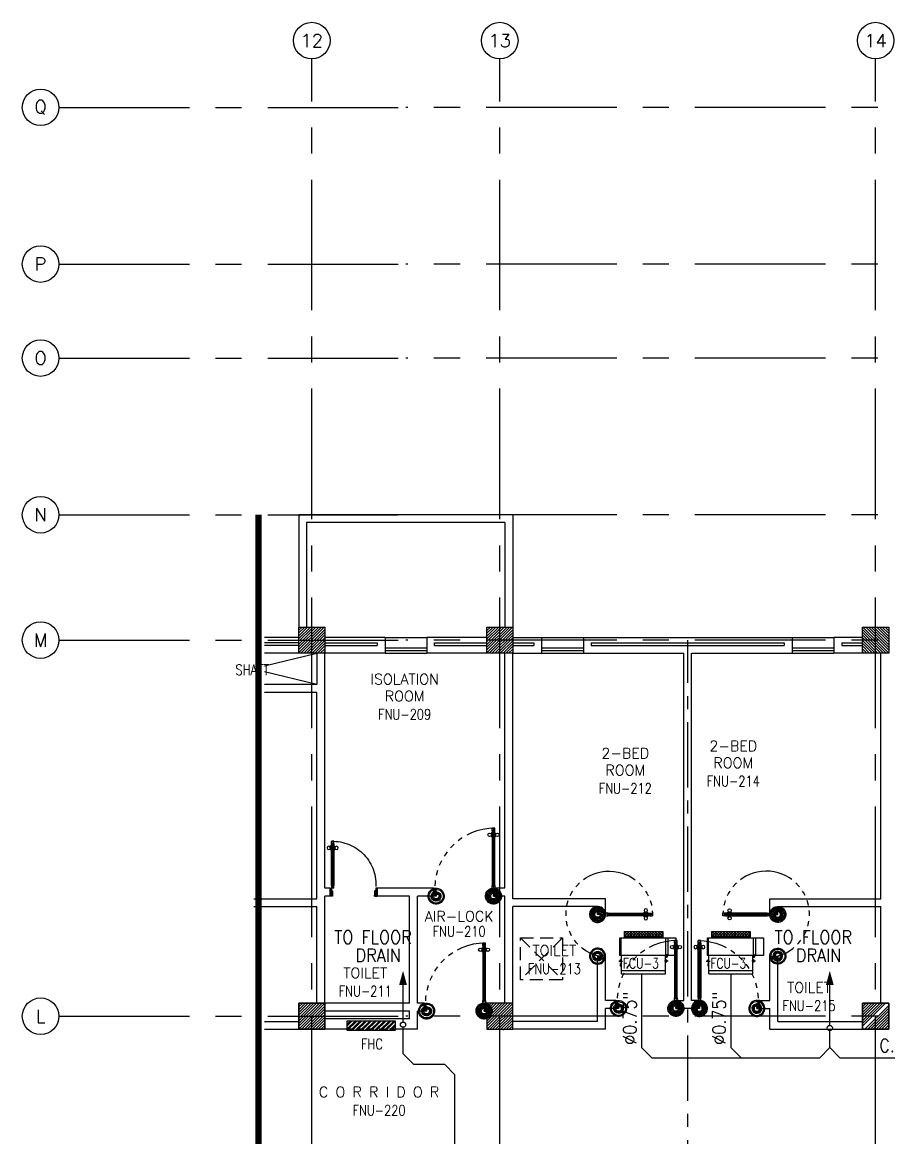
# Model space of a CAD drawing. Extents: x 417866242 to 417866469, y 43498047 to 43498124.
# Drawn here: x 417866392.78 to 417866409.37, y 43498102.88 to 43498124.24 of the extents above; entities that cross this region are included whole.
import ezdxf
from ezdxf.enums import TextEntityAlignment as Align

# ---------------------------------------------------------------- set-up
doc = ezdxf.new("R2010")
doc.units = 0
doc.header["$MEASUREMENT"] = 0
for name, pattern in [('CENTER', [2, 1.25, -0.25, 0.25, -0.25]), ('CENTER2', [1.125, 0.75, -0.125, 0.125, -0.125]), ('CENTERX2', [4, 2.5, -0.5, 0.5, -0.5]), ('HIDDEN', [0.375, 0.25, -0.125])]:
    doc.linetypes.add(name, pattern=pattern)
doc.layers.get('0').update_dxf_attribs({"linetype": 'CONTINUOUS'})
for name, color, linetype in [('AC-CD', 6, 'CONTINUOUS'), ('AC-TEXT', 2, 'CONTINUOUS'), ('AX', 11, 'CONTINUOUS'), ('AX-CR', 7, 'CONTINUOUS'), ('AX-TXT', 2, 'CONTINUOUS'), ('AXES', 11, 'CENTERX2'), ('AXES1', 11, 'CENTER'), ('COL', 11, 'CONTINUOUS'), ('DOOR', 11, 'CONTINUOUS'), ('ELEV', 2, 'CONTINUOUS'), ('FCU', 6, 'CONTINUOUS'), ('FHC', 11, 'CONTINUOUS'), ('HAT', 11, 'CONTINUOUS'), ('INSUL', 11, 'CONTINUOUS'), ('M-TEXT', 2, 'CONTINUOUS'), ('P-SOLIDWASTE', 6, 'CONTINUOUS'), ('PROJ-L', 11, 'CONTINUOUS'), ('RM-NAME', 11, 'CONTINUOUS'), ('RM-NO', 11, 'CONTINUOUS'), ('SHAFT', 11, 'CONTINUOUS'), ('WALL', 11, 'CONTINUOUS'), ('WIN', 11, 'CONTINUOUS')]:
    doc.layers.add(name, color=color, linetype=linetype)
doc.styles.add('ROMANS', font='ROMANS.shx', dxfattribs={"width": 0.6})

# ---------------------------------------------------------------- blocks, each defined once
blk = doc.blocks.new('AXU')
at = {"layer": 'AX-CR'}
blk.add_circle((0, 350), 350, dxfattribs=at)
at = {"layer": 'AX-TXT', "style": 'ROMANS'}
blk.add_attdef('AX', text='', height=250, dxfattribs=at).set_placement((0, 350), align=Align.MIDDLE)
blk = doc.blocks.new('DOOR90')
at = {"layer": 'DOOR', "color": 7, "linetype": 'ByBlock'}
for p, q in [((-150, 0), (0, 0)), ((-150, 0), (-150, -25)), ((0, -50), (-114, 0)), ((0, -50), (-40, 0)), ((0, -50), (0, 0)), ((-1000, -25), (-1050, -25)), ((-1050, -75), (-1050, -25)), ((-1050, -25), (-1050, -75)), ((-1000, -75), (-1050, -75)), ((-1000, -42), (-1020, -42)), ((-1020, -42), (-1020, -58)), ((-1000, -58), (-1020, -58)), ((-1000, -25), (-1000, -42)), ((-1000, -58), (-1000, -75)), ((-878, -18), (-968, -18)), ((-968, -25), (-968, -18)), ((-968, -75), (-968, -82)), ((-878, -82), (-968, -82)), ((-955, -9), (-890, -9)), ((-955, -18), (-955, -9)), ((-955, -18), (-890, -18)), ((-955, -82), (-890, -82)), ((-955, -82), (-955, -91)), ((-955, -91), (-890, -91)), ((-890, -18), (-890, -9)), ((-890, -82), (-890, -91)), ((-878, -25), (-878, -18)), ((-878, -75), (-878, -82)), ((-200, -25), (-150, -25)), ((-200, -42), (-200, -25)), ((-180, -42), (-200, -42)), ((-200, -58), (-180, -58)), ((-200, -75), (-200, -58)), ((-150, -75), (-200, -75)), ((-180, -58), (-180, -42)), ((-150, -25), (-100, -25)), ((-150, -75), (-150, -25)), ((-100, -25), (-100, -50)), ((0, -50), (-100, -37)), ((-100, -50), (0, -50)), ((0, -850), (-114, -900)), ((-100, -875), (-100, -850)), ((0, -850), (-100, -863)), ((-100, -850), (0, -850)), ((0, -850), (-40, -900)), ((0, -850), (0, -900)), ((-150, -875), (-100, -875)), ((-150, -900), (-150, -875)), ((-150, -900), (0, -900)), ((0, -900), (-150, -900))]:
    blk.add_line(p, q, dxfattribs=at)
at = {"layer": 'DOOR', "linetype": 'ByBlock'}
for p, q in [((-200, -25), (-1000, -25)), ((-200, -42), (-1000, -42)), ((-200, -58), (-1000, -58)), ((-1000, -75), (-200, -75))]:
    blk.add_line(p, q, dxfattribs=at)
at = {"layer": 'DOOR', "color": 7, "linetype": 'ByBlock'}
for centre in [(-923, 24), (-923, -124)]:
    blk.add_circle(centre, 32.4, dxfattribs=at)
for centre, radius, start, end in [((0, -50), 154, 161.1053, 166.2858), ((0, -50), 94.4, 148.0182, 180), ((0, -50), 134, 158.1598, 169.28), ((0, -50), 114, 154.0838, 167.3774), ((0, -50), 74.4, 137.7764, 180), ((0, -50), 54.4, 113.2074, 180), ((0, -50), 34.4, 90, 180), ((0, -50), 14.4, 90, 180), ((0, -850), 94.4, 180, 211.9818), ((0, -850), 74.4, 180, 222.2236), ((0, -850), 54.4, 180, 246.7926), ((0, -850), 34.4, 180, 270), ((0, -850), 14.4, 180, 270), ((0, -850), 154, 193.7142, 198.8947), ((0, -850), 134, 190.72, 201.8402)]:
    blk.add_arc(centre, radius, start, end, dxfattribs=at)
at = {"layer": 'DOOR', "linetype": 'HIDDEN', "ltscale": 0.5}
blk.add_arc((-222, -50), 828, 178.2701, 275.003, dxfattribs=at)
blk = doc.blocks.new('*X47')
at = {"color": 0}
for p, q in [((203889, 118293), (204345, 118750)), ((203889, 118346), (204292, 118750)), ((203889, 118399), (204239, 118750)), ((203889, 118452), (204186, 118750)), ((203889, 118505), (204133, 118750)), ((203889, 118558), (204080, 118750)), ((203889, 118611), (204027, 118750)), ((203889, 118665), (203974, 118750)), ((203889, 118718), (203921, 118750)), ((203898, 118250), (204389, 118740)), ((203951, 118250), (204389, 118687)), ((204004, 118250), (204389, 118634)), ((204057, 118250), (204389, 118581)), ((204110, 118250), (204389, 118528)), ((204163, 118250), (204389, 118475)), ((204216, 118250), (204389, 118422)), ((204269, 118250), (204389, 118369)), ((204322, 118250), (204389, 118316)), ((204375, 118250), (204389, 118263))]:
    blk.add_line(p, q, dxfattribs=at)
blk = doc.blocks.new('COL50')
at = {"layer": 'COL'}
blk.add_lwpolyline([(-250, 250), (-250, -250), (250, -250), (250, 250)], close=True, dxfattribs=at)
blk = doc.blocks.new('DOOR100')
at = {"layer": 'DOOR', "color": 7, "linetype": 'ByBlock'}
for p, q in [((-75, 1250), (-75, 1300)), ((-75, 1300), (-25, 1300)), ((-25, 1300), (-75, 1300)), ((-25, 1250), (-25, 1300)), ((-91, 1205), (-91, 1140)), ((-82, 1205), (-91, 1205)), ((-82, 1140), (-91, 1140)), ((-82, 1128), (-82, 1218)), ((-75, 1218), (-82, 1218)), ((-82, 1205), (-82, 1140)), ((-75, 1128), (-82, 1128)), ((-58, 1250), (-75, 1250)), ((-58, 1250), (-58, 1270)), ((-42, 1270), (-58, 1270)), ((-42, 1250), (-42, 1270)), ((-25, 1250), (-42, 1250)), ((-25, 1218), (-18, 1218)), ((-25, 1128), (-18, 1128)), ((-18, 1128), (-18, 1218)), ((-18, 1205), (-18, 1140)), ((-18, 1205), (-9, 1205)), ((-18, 1140), (-9, 1140)), ((-9, 1205), (-9, 1140)), ((-1200, 0), (-1200, 150)), ((-1200, 150), (-1175, 150)), ((-1200, 150), (-1200, 0)), ((-1150, 0), (-1200, 114)), ((-1150, 0), (-1200, 40)), ((-1150, 0), (-1200, 0)), ((-1175, 150), (-1175, 100)), ((-1175, 100), (-1150, 100)), ((-1150, 0), (-1163, 100)), ((-1150, 100), (-1150, 0)), ((-75, 200), (-58, 200)), ((-75, 150), (-75, 200)), ((-75, 150), (-25, 150)), ((-58, 200), (-58, 180)), ((-58, 180), (-42, 180)), ((-50, 0), (0, 114)), ((-50, 100), (-50, 0)), ((-50, 0), (-37, 100)), ((-25, 100), (-50, 100)), ((-50, 0), (0, 40)), ((-50, 0), (0, 0)), ((-42, 200), (-25, 200)), ((-42, 180), (-42, 200)), ((-25, 200), (-25, 150)), ((0, 150), (-25, 150)), ((-25, 150), (-25, 100)), ((0, 0), (0, 150)), ((0, 150), (0, 0))]:
    blk.add_line(p, q, dxfattribs=at)
at = {"layer": 'DOOR', "linetype": 'ByBlock'}
for p, q in [((-75, 1250), (-75, 200)), ((-58, 200), (-58, 1250)), ((-42, 200), (-42, 1250)), ((-25, 200), (-25, 1250))]:
    blk.add_line(p, q, dxfattribs=at)
at = {"layer": 'DOOR', "color": 7, "linetype": 'ByBlock'}
for centre in [(-124, 1173), (24, 1173)]:
    blk.add_circle(centre, 32.4, dxfattribs=at)
at = {"layer": 'DOOR', "linetype": 'HIDDEN', "ltscale": 0.5}
blk.add_arc((-25, 150), 1150, 90, 180, dxfattribs=at)
at = {"layer": 'DOOR', "color": 7, "linetype": 'ByBlock'}
for centre, radius, start, end in [((-1150, 0), 154, 103.7142, 108.8947), ((-1150, 0), 134, 100.72, 111.8402), ((-1150, 0), 94.4, 90, 121.9818), ((-1150, 0), 74.4, 90, 132.2236), ((-1150, 0), 54.4, 90, 156.7926), ((-1150, 0), 34.4, 90, 180), ((-1150, 0), 14.4, 90, 180), ((-50, 0), 94.4, 58.0182, 90), ((-50, 0), 74.4, 47.7764, 90), ((-50, 0), 54.4, 23.2074, 90), ((-50, 0), 34.4, 0, 90), ((-50, 0), 14.4, 0, 90), ((-50, 0), 134, 68.1598, 79.28), ((-50, 0), 114, 64.0838, 77.3774), ((-50, 0), 154, 71.1053, 76.2858)]:
    blk.add_arc(centre, radius, start, end, dxfattribs=at)
blk = doc.blocks.new('*X37')
at = {"color": 0}
for p, q in [((203889, 169947), (204331, 170390)), ((203889, 170000), (204278, 170390)), ((203889, 170053), (204225, 170390)), ((203889, 170107), (204172, 170390)), ((203889, 170160), (204119, 170390)), ((203889, 170213), (204066, 170390)), ((203889, 170266), (204013, 170390)), ((203889, 170319), (203960, 170390)), ((203889, 170372), (203907, 170390)), ((203937, 169890), (204389, 170341)), ((203990, 169890), (204389, 170288)), ((204043, 169890), (204389, 170235)), ((204096, 169890), (204389, 170182)), ((204149, 169890), (204389, 170129)), ((204202, 169890), (204389, 170076)), ((204255, 169890), (204389, 170023)), ((204308, 169890), (204389, 169970)), ((204361, 169890), (204389, 169917))]:
    blk.add_line(p, q, dxfattribs=at)
blk = doc.blocks.new('*X26')
at = {"color": 0}
for p, q in [((80579, 169940), (81029, 170390)), ((80579, 169993), (80976, 170390)), ((80579, 170046), (80923, 170390)), ((80579, 170099), (80870, 170390)), ((80579, 170152), (80817, 170390)), ((80579, 170205), (80764, 170390)), ((80579, 170258), (80711, 170390)), ((80579, 170311), (80658, 170390)), ((80579, 170364), (80605, 170390)), ((80582, 169890), (81079, 170387)), ((80635, 169890), (81079, 170334)), ((80688, 169890), (81079, 170281)), ((80741, 169890), (81079, 170228)), ((80794, 169890), (81079, 170175)), ((80847, 169890), (81079, 170122)), ((80900, 169890), (81079, 170069)), ((80953, 169890), (81079, 170016)), ((81006, 169890), (81079, 169963)), ((81059, 169890), (81079, 169910))]:
    blk.add_line(p, q, dxfattribs=at)
blk = doc.blocks.new('*X25')
at = {"color": 0}
for p, q in [((80579, 177099), (81070, 177590)), ((80579, 177152), (81017, 177590)), ((80579, 177205), (80964, 177590)), ((80579, 177258), (80911, 177590)), ((80579, 177311), (80858, 177590)), ((80579, 177364), (80804, 177590)), ((80579, 177417), (80751, 177590)), ((80579, 177471), (80698, 177590)), ((80579, 177524), (80645, 177590)), ((80579, 177577), (80592, 177590)), ((80623, 177090), (81079, 177546)), ((80676, 177090), (81079, 177493)), ((80729, 177090), (81079, 177440)), ((80782, 177090), (81079, 177387)), ((80835, 177090), (81079, 177334)), ((80888, 177090), (81079, 177281)), ((80941, 177090), (81079, 177228)), ((80994, 177090), (81079, 177175)), ((81047, 177090), (81079, 177122))]:
    blk.add_line(p, q, dxfattribs=at)
blk = doc.blocks.new('*X27')
at = {"color": 0}
for p, q in [((84179, 169934), (84635, 170390)), ((84179, 169987), (84582, 170390)), ((84179, 170040), (84529, 170390)), ((84179, 170093), (84476, 170390)), ((84179, 170146), (84423, 170390)), ((84179, 170199), (84370, 170390)), ((84179, 170252), (84317, 170390)), ((84179, 170305), (84264, 170390)), ((84179, 170358), (84211, 170390)), ((84188, 169890), (84679, 170381)), ((84241, 169890), (84679, 170328)), ((84294, 169890), (84679, 170274)), ((84347, 169890), (84679, 170221)), ((84401, 169890), (84679, 170168)), ((84454, 169890), (84679, 170115)), ((84507, 169890), (84679, 170062)), ((84560, 169890), (84679, 170009)), ((84613, 169890), (84679, 169956)), ((84666, 169890), (84679, 169903))]:
    blk.add_line(p, q, dxfattribs=at)
blk = doc.blocks.new('*X24')
at = {"color": 0}
for p, q in [((84179, 177093), (84676, 177590)), ((84179, 177146), (84623, 177590)), ((84179, 177199), (84570, 177590)), ((84179, 177252), (84517, 177590)), ((84179, 177305), (84464, 177590)), ((84179, 177358), (84411, 177590)), ((84179, 177411), (84358, 177590)), ((84179, 177464), (84305, 177590)), ((84179, 177517), (84252, 177590)), ((84179, 177570), (84199, 177590)), ((84229, 177090), (84679, 177540)), ((84282, 177090), (84679, 177487)), ((84335, 177090), (84679, 177434)), ((84388, 177090), (84679, 177381)), ((84441, 177090), (84679, 177328)), ((84494, 177090), (84679, 177275)), ((84547, 177090), (84679, 177222)), ((84600, 177090), (84679, 177169)), ((84653, 177090), (84679, 177116))]:
    blk.add_line(p, q, dxfattribs=at)
blk = doc.blocks.new('AXL')
at = {"layer": 'AX-CR'}
blk.add_circle((-350, 0), 350, dxfattribs=at)
at = {"layer": 'AX-TXT', "style": 'ROMANS'}
blk.add_attdef('AX', text='', height=250, dxfattribs=at).set_placement((-350, 0), align=Align.MIDDLE)
blk = doc.blocks.new('*X99')
at = {"color": 0}
for p, q in [((16890, -2467), (16943, -2414)), ((16890, -2520), (16990, -2420)), ((16990, -2565), (16890, -2465)), ((16890, -2573), (16990, -2473)), ((16990, -2619), (16890, -2519)), ((16890, -2626), (16990, -2526)), ((16990, -2512), (16892, -2414)), ((16990, -2459), (16945, -2414)), ((16990, -2672), (16890, -2572)), ((16890, -2679), (16990, -2579)), ((16990, -2725), (16890, -2625)), ((16890, -2732), (16990, -2632)), ((16990, -2778), (16890, -2678)), ((16890, -2785), (16990, -2685)), ((16990, -2831), (16890, -2731)), ((16890, -2838), (16990, -2738)), ((16990, -2884), (16890, -2784)), ((16890, -2891), (16990, -2791)), ((16990, -2937), (16890, -2837)), ((16890, -2944), (16990, -2844)), ((16990, -2990), (16890, -2890)), ((16890, -2997), (16990, -2897)), ((16990, -3043), (16890, -2943)), ((16890, -3050), (16990, -2950)), ((16990, -3096), (16890, -2996)), ((16890, -3103), (16990, -3003)), ((16990, -3149), (16890, -3049)), ((16944, -3155), (16890, -3102)), ((16892, -3155), (16990, -3056)), ((16945, -3155), (16990, -3109))]:
    blk.add_line(p, q, dxfattribs=at)
blk = doc.blocks.new('RM1')
at = {"layer": 'RM-NAME', "style": 'ROMANS'}
for tag, p in [('ROOMNAME1', (0, 324)), ('ROOMNAME2', (0, 0))]:
    blk.add_attdef(tag, text='', height=200, dxfattribs=at).set_placement(p, align=Align.MIDDLE)

msp = doc.modelspace()

# ---------------------------------------------------------------- hatches: boundary and pattern name
at = {"layer": 'FHC', "linetype": 'ByBlock', "ltscale": 0.3}
h = msp.add_hatch(dxfattribs=at)
h.set_pattern_fill('ANSI32', color=11, scale=0.175, style=0)
h.set_pattern_definition([(45, (417866166.802334, 43498073.88278), (-0.046403883, 0.046403883), []), (45, (417866166.83327, 43498073.88278), (-0.046403883, 0.046403883), [])])
h.paths.add_polyline_path([(417866399.919, 43498104.934), (417866399.919, 43498105.124), (417866398.999, 43498105.124), (417866398.999, 43498104.934)])
h.paths.add_polyline_path([(417866398.786, 43498104.513), (417866398.786, 43498104.933), (417866399.048, 43498104.933), (417866399.048, 43498104.513)], flags=9)

# ---------------------------------------------------------------- linework, layer by layer
at = {"layer": 'AC-CD'}
for p, q in [((417866404.638, 43498106.023), (417866404.638, 43498104.608)), ((417866406.349, 43498106.023), (417866406.349, 43498104.608)), ((417866400.069, 43498105.097), (417866400.069, 43498105.853)), ((417866408.243, 43498105.034), (417866408.243, 43498105.853)), ((417866400.069, 43498104.49), (417866400.069, 43498104.997)), ((417866408.243, 43498104.608), (417866408.243, 43498104.934)), ((417866404.838, 43498104.408), (417866404.638, 43498104.608)), ((417866406.549, 43498104.408), (417866406.349, 43498104.608)), ((417866408.243, 43498104.608), (417866408.043, 43498104.408)), ((417866408.243, 43498104.608), (417866408.443, 43498104.408)), ((417866400.269, 43498104.29), (417866400.069, 43498104.49)), ((417866408.043, 43498104.408), (417866404.838, 43498104.408)), ((417866413.174, 43498104.408), (417866408.443, 43498104.408)), ((417866400.269, 43498104.29), (417866400.864, 43498104.29)), ((417866401.064, 43498104.09), (417866400.864, 43498104.29)), ((417866401.064, 43498097.514), (417866401.064, 43498104.09))]:
    msp.add_line(p, q, dxfattribs=at)
for centre in [(417866400.069, 43498105.047), (417866408.243, 43498104.984)]:
    msp.add_circle(centre, 0.05, dxfattribs=at)
at = {"layer": 'AXES'}
for p, q in [((417866398.321, 43498046.724), (417866398.321, 43498123.537)), ((417866401.921, 43498046.724), (417866401.921, 43498123.537)), ((417866409.121, 43498046.724), (417866409.121, 43498123.537)), ((417866393.477, 43498122.609), (417866400.121, 43498122.609)), ((417866468.161, 43498122.609), (417866400.121, 43498122.609)), ((417866393.477, 43498119.609), (417866400.121, 43498119.609)), ((417866468.161, 43498119.609), (417866400.121, 43498119.609)), ((417866393.477, 43498117.809), (417866400.121, 43498117.809)), ((417866468.161, 43498117.809), (417866400.121, 43498117.809)), ((417866393.477, 43498114.809), (417866400.121, 43498114.809)), ((417866468.161, 43498114.809), (417866400.121, 43498114.809)), ((417866393.477, 43498112.409), (417866400.121, 43498112.409)), ((417866468.161, 43498112.409), (417866400.121, 43498112.409)), ((417866393.477, 43498105.209), (417866400.121, 43498105.209)), ((417866468.161, 43498105.209), (417866400.121, 43498105.209))]:
    msp.add_line(p, q, dxfattribs=at)
at = {"layer": 'AXES1'}
msp.add_line((417866405.521, 43498053.589), (417866405.521, 43498112.409), dxfattribs=at)
at = {"layer": 'COL'}
for points in [[(417866398.071, 43498112.159), (417866398.071, 43498112.659), (417866398.571, 43498112.659), (417866398.571, 43498112.159)], [(417866401.671, 43498112.159), (417866401.671, 43498112.659), (417866402.171, 43498112.659), (417866402.171, 43498112.159)], [(417866408.871, 43498112.159), (417866408.871, 43498112.659), (417866409.371, 43498112.659), (417866409.371, 43498112.159)]]:
    msp.add_lwpolyline(points, close=True, dxfattribs=at)
at = {"layer": 'ELEV', "linetype": 'CENTER2', "const_width": 0.12}
msp.add_lwpolyline([(417866397.302, 43498051.27), (417866397.302, 43498114.809)], dxfattribs=at)
at = {"layer": 'FCU', "color": 6}
for p, q in [((417866404.224, 43498106.369), (417866404.224, 43498106.712)), ((417866404.224, 43498106.712), (417866405.143, 43498106.712)), ((417866405.143, 43498106.712), (417866405.143, 43498106.369)), ((417866405.898, 43498106.369), (417866405.898, 43498106.712)), ((417866405.898, 43498106.712), (417866406.818, 43498106.712)), ((417866406.818, 43498106.712), (417866406.818, 43498106.369)), ((417866405.143, 43498106.369), (417866404.224, 43498106.369)), ((417866404.252, 43498106.023), (417866404.252, 43498106.369)), ((417866405.097, 43498106.023), (417866405.097, 43498106.369)), ((417866406.818, 43498106.369), (417866405.898, 43498106.369)), ((417866405.926, 43498106.023), (417866405.926, 43498106.369)), ((417866406.771, 43498106.023), (417866406.771, 43498106.369)), ((417866404.252, 43498106.023), (417866405.097, 43498106.023)), ((417866405.926, 43498106.023), (417866406.771, 43498106.023))]:
    msp.add_line(p, q, dxfattribs=at)
at = {"layer": 'FCU', "color": 3}
for p, q in [((417866404.244, 43498106.369), (417866404.244, 43498106.712)), ((417866404.304, 43498106.834), (417866405.045, 43498106.834)), ((417866404.304, 43498106.834), (417866404.304, 43498106.712)), ((417866404.304, 43498106.734), (417866405.045, 43498106.734)), ((417866405.045, 43498106.834), (417866405.045, 43498106.712)), ((417866405.105, 43498106.369), (417866405.105, 43498106.712)), ((417866405.143, 43498106.712), (417866405.296, 43498106.712)), ((417866405.296, 43498106.712), (417866405.296, 43498106.369)), ((417866405.918, 43498106.369), (417866405.918, 43498106.712)), ((417866405.978, 43498106.834), (417866406.719, 43498106.834)), ((417866405.978, 43498106.834), (417866405.978, 43498106.712)), ((417866405.978, 43498106.734), (417866406.719, 43498106.734)), ((417866406.719, 43498106.834), (417866406.719, 43498106.712)), ((417866406.779, 43498106.369), (417866406.779, 43498106.712)), ((417866406.818, 43498106.712), (417866406.97, 43498106.712)), ((417866406.97, 43498106.712), (417866406.97, 43498106.369)), ((417866404.202, 43498106.265), (417866404.275, 43498106.265)), ((417866404.222, 43498106.255), (417866404.222, 43498106.275)), ((417866404.222, 43498106.275), (417866404.252, 43498106.275)), ((417866404.222, 43498106.255), (417866404.252, 43498106.255)), ((417866404.237, 43498106.245), (417866404.237, 43498106.292)), ((417866405.147, 43498106.265), (417866405.074, 43498106.265)), ((417866405.127, 43498106.275), (417866405.097, 43498106.275)), ((417866405.127, 43498106.255), (417866405.097, 43498106.255)), ((417866405.112, 43498106.344), (417866405.112, 43498106.369)), ((417866405.132, 43498106.344), (417866405.112, 43498106.344)), ((417866405.112, 43498106.235), (417866405.112, 43498106.292)), ((417866405.122, 43498106.328), (417866405.122, 43498106.396)), ((417866405.127, 43498106.255), (417866405.127, 43498106.275)), ((417866405.132, 43498106.344), (417866405.132, 43498106.369)), ((417866405.296, 43498106.369), (417866405.143, 43498106.369)), ((417866405.877, 43498106.265), (417866405.949, 43498106.265)), ((417866405.896, 43498106.255), (417866405.896, 43498106.275)), ((417866405.896, 43498106.275), (417866405.926, 43498106.275)), ((417866405.896, 43498106.255), (417866405.926, 43498106.255)), ((417866405.911, 43498106.245), (417866405.911, 43498106.292)), ((417866406.821, 43498106.265), (417866406.748, 43498106.265)), ((417866406.801, 43498106.275), (417866406.771, 43498106.275)), ((417866406.801, 43498106.255), (417866406.771, 43498106.255)), ((417866406.786, 43498106.344), (417866406.786, 43498106.369)), ((417866406.806, 43498106.344), (417866406.786, 43498106.344)), ((417866406.786, 43498106.235), (417866406.786, 43498106.292)), ((417866406.796, 43498106.328), (417866406.796, 43498106.396)), ((417866406.801, 43498106.255), (417866406.801, 43498106.275)), ((417866406.806, 43498106.344), (417866406.806, 43498106.369)), ((417866406.97, 43498106.369), (417866406.818, 43498106.369)), ((417866404.237, 43498106.22), (417866404.252, 43498106.22)), ((417866404.237, 43498106.165), (417866404.237, 43498106.22)), ((417866404.237, 43498106.165), (417866404.252, 43498106.165)), ((417866404.252, 43498106.083), (417866405.097, 43498106.083)), ((417866405.911, 43498106.22), (417866405.926, 43498106.22)), ((417866405.911, 43498106.165), (417866405.911, 43498106.22)), ((417866405.911, 43498106.165), (417866405.926, 43498106.165)), ((417866405.926, 43498106.083), (417866406.771, 43498106.083))]:
    msp.add_line(p, q, dxfattribs=at)
at = {"layer": 'FHC', "color": 250, "linetype": 'HIDDEN', "ltscale": 0.25}
msp.add_line((417866399.911, 43498104.959), (417866399.005, 43498104.959), dxfattribs=at)
at = {"layer": 'FHC', "linetype": 'ByBlock', "ltscale": 0.3}
msp.add_lwpolyline([(417866398.999, 43498105.124), (417866399.919, 43498105.124), (417866399.919, 43498104.934), (417866398.999, 43498104.934)], close=True, dxfattribs=at)
at = {"layer": 'INSUL'}
for p, q in [((417866398.071, 43498112.359), (417866397.415, 43498112.359)), ((417866398.071, 43498112.309), (417866397.415, 43498112.309)), ((417866398.571, 43498112.359), (417866399.571, 43498112.359)), ((417866398.571, 43498112.309), (417866399.571, 43498112.309)), ((417866399.574, 43498112.359), (417866399.574, 43498112.309)), ((417866399.574, 43498112.359), (417866399.574, 43498112.309)), ((417866400.671, 43498112.359), (417866401.671, 43498112.359)), ((417866400.671, 43498112.309), (417866400.671, 43498112.359)), ((417866400.671, 43498112.309), (417866401.671, 43498112.309)), ((417866402.174, 43498112.359), (417866402.574, 43498112.359)), ((417866402.174, 43498112.309), (417866402.574, 43498112.309)), ((417866402.574, 43498112.359), (417866402.574, 43498112.309)), ((417866402.574, 43498112.359), (417866402.574, 43498112.309)), ((417866403.674, 43498112.359), (417866403.674, 43498112.309)), ((417866403.674, 43498112.359), (417866407.371, 43498112.359)), ((417866403.674, 43498112.309), (417866407.371, 43498112.309)), ((417866407.371, 43498112.359), (417866407.371, 43498112.309)), ((417866408.471, 43498112.359), (417866408.871, 43498112.359)), ((417866408.471, 43498112.359), (417866408.471, 43498112.309)), ((417866408.471, 43498112.309), (417866408.871, 43498112.309))]:
    msp.add_line(p, q, dxfattribs=at)
at = {"layer": 'P-SOLIDWASTE'}
for points in [[(417866400.069, 43498106.079, 0, 0.15, 0), (417866400.069, 43498105.806, 0.15, 0.15, 0)], [(417866408.243, 43498106.079, 0, 0.15, 0), (417866408.243, 43498105.806, 0.15, 0.15, 0)]]:
    msp.add_lwpolyline(points, format="xyseb", dxfattribs=at)
at = {"layer": 'PROJ-L', "linetype": 'Continuous'}
for p, q in [((417866398.071, 43498114.809), (417866398.071, 43498112.659)), ((417866402.171, 43498114.809), (417866398.071, 43498114.809)), ((417866402.171, 43498114.809), (417866398.071, 43498114.809)), ((417866398.071, 43498114.809), (417866398.071, 43498112.659)), ((417866402.171, 43498114.809), (417866402.171, 43498112.659)), ((417866402.171, 43498114.809), (417866402.171, 43498112.659)), ((417866398.221, 43498114.659), (417866398.221, 43498112.659)), ((417866402.021, 43498114.659), (417866398.221, 43498114.659)), ((417866402.021, 43498114.659), (417866398.221, 43498114.659)), ((417866398.221, 43498114.659), (417866398.221, 43498112.659)), ((417866402.021, 43498114.659), (417866402.021, 43498112.659)), ((417866402.021, 43498114.659), (417866402.021, 43498112.659))]:
    msp.add_line(p, q, dxfattribs=at)
at = {"layer": 'SHAFT', "linetype": 'ByBlock'}
for p, q in [((417866397.415, 43498111.915), (417866398.421, 43498112.159)), ((417866398.421, 43498111.559), (417866397.415, 43498111.803))]:
    msp.add_line(p, q, dxfattribs=at)
at = {"layer": 'SHAFT', "linetype": 'HIDDEN'}
for p, q in [((417866403.121, 43498106.709), (417866402.321, 43498105.909)), ((417866402.321, 43498106.709), (417866403.121, 43498105.909))]:
    msp.add_line(p, q, dxfattribs=at)
msp.add_lwpolyline([(417866402.321, 43498106.709), (417866403.121, 43498106.709), (417866403.121, 43498105.909), (417866402.321, 43498105.909)], close=True, dxfattribs=at)
at = {"layer": 'WALL'}
for p, q in [((417866398.071, 43498112.459), (417866397.415, 43498112.459)), ((417866399.724, 43498112.459), (417866398.574, 43498112.459)), ((417866399.724, 43498112.459), (417866399.724, 43498112.159)), ((417866400.524, 43498112.459), (417866400.524, 43498112.159)), ((417866401.674, 43498112.459), (417866400.524, 43498112.459)), ((417866402.174, 43498112.459), (417866402.724, 43498112.459)), ((417866402.724, 43498112.459), (417866402.724, 43498112.159)), ((417866402.724, 43498112.459), (417866402.724, 43498112.159)), ((417866403.524, 43498112.459), (417866403.524, 43498112.159)), ((417866403.524, 43498112.459), (417866407.521, 43498112.459)), ((417866407.521, 43498112.459), (417866407.521, 43498112.159)), ((417866408.871, 43498112.459), (417866408.321, 43498112.459)), ((417866408.321, 43498112.459), (417866408.321, 43498112.159)), ((417866398.071, 43498112.159), (417866397.415, 43498112.159)), ((417866398.571, 43498111.409), (417866398.571, 43498112.159)), ((417866399.724, 43498112.159), (417866398.574, 43498112.159)), ((417866401.674, 43498112.159), (417866400.524, 43498112.159)), ((417866402.021, 43498107.659), (417866402.021, 43498112.159)), ((417866402.171, 43498107.459), (417866402.171, 43498112.159)), ((417866402.174, 43498112.159), (417866402.724, 43498112.159)), ((417866403.524, 43498112.159), (417866405.446, 43498112.159)), ((417866405.446, 43498105.509), (417866405.446, 43498112.159)), ((417866405.596, 43498105.509), (417866405.596, 43498112.159)), ((417866405.599, 43498112.159), (417866407.521, 43498112.159)), ((417866408.871, 43498112.159), (417866408.321, 43498112.159)), ((417866409.221, 43498107.459), (417866409.221, 43498112.159)), ((417866398.421, 43498111.559), (417866397.415, 43498111.559)), ((417866398.421, 43498111.409), (417866397.415, 43498111.409)), ((417866398.421, 43498107.459), (417866398.421, 43498111.409)), ((417866398.571, 43498107.659), (417866398.571, 43498111.409)), ((417866398.571, 43498105.459), (417866398.571, 43498107.509)), ((417866398.671, 43498107.509), (417866398.671, 43498107.659)), ((417866398.671, 43498107.509), (417866398.671, 43498107.659)), ((417866399.571, 43498107.509), (417866399.571, 43498107.659)), ((417866399.571, 43498107.509), (417866399.571, 43498107.659)), ((417866400.196, 43498105.459), (417866400.196, 43498107.509)), ((417866400.346, 43498105.459), (417866400.346, 43498107.509)), ((417866402.021, 43498105.459), (417866402.021, 43498107.509)), ((417866398.421, 43498105.459), (417866398.421, 43498107.309)), ((417866402.171, 43498105.459), (417866402.171, 43498107.309)), ((417866403.796, 43498107.209), (417866403.796, 43498107.309)), ((417866403.946, 43498107.209), (417866403.946, 43498107.459)), ((417866407.096, 43498107.209), (417866407.096, 43498107.459)), ((417866407.246, 43498107.209), (417866407.246, 43498107.309)), ((417866409.221, 43498105.459), (417866409.221, 43498107.309)), ((417866403.796, 43498105.109), (417866403.796, 43498106.309)), ((417866403.946, 43498105.509), (417866403.946, 43498106.309)), ((417866407.096, 43498105.509), (417866407.096, 43498106.309)), ((417866407.246, 43498105.109), (417866407.246, 43498106.309)), ((417866400.471, 43498105.459), (417866400.346, 43498105.459)), ((417866400.471, 43498105.309), (417866400.471, 43498105.459)), ((417866400.471, 43498105.309), (417866400.471, 43498105.459)), ((417866404.146, 43498105.509), (417866403.946, 43498105.509)), ((417866404.146, 43498105.359), (417866404.146, 43498105.509)), ((417866405.346, 43498105.359), (417866405.346, 43498105.509)), ((417866405.696, 43498105.359), (417866405.696, 43498105.509)), ((417866406.896, 43498105.359), (417866406.896, 43498105.509)), ((417866406.896, 43498105.509), (417866407.096, 43498105.509)), ((417866400.196, 43498105.159), (417866398.571, 43498105.159)), ((417866400.196, 43498105.159), (417866400.196, 43498105.309)), ((417866400.471, 43498105.309), (417866400.346, 43498105.309)), ((417866400.346, 43498104.959), (417866400.346, 43498105.309)), ((417866404.146, 43498105.359), (417866403.946, 43498105.359)), ((417866403.946, 43498104.959), (417866403.946, 43498105.359)), ((417866406.896, 43498105.359), (417866407.096, 43498105.359)), ((417866407.096, 43498104.959), (417866407.096, 43498105.359)), ((417866397.415, 43498104.959), (417866398.071, 43498104.959)), ((417866398.999, 43498104.959), (417866398.571, 43498104.959)), ((417866400.346, 43498104.959), (417866399.919, 43498104.959)), ((417866401.996, 43498104.941), (417866401.996, 43498104.959)), ((417866401.996, 43498104.941), (417866401.996, 43498104.959)), ((417866403.946, 43498104.959), (417866402.171, 43498104.959)), ((417866407.096, 43498104.959), (417866408.871, 43498104.959))]:
    msp.add_line(p, q, dxfattribs=at)
at = {"layer": 'WALL', "linetype": 'ByBlock'}
for p, q in [((417866398.671, 43498107.659), (417866398.571, 43498107.659)), ((417866398.671, 43498107.659), (417866398.571, 43498107.659)), ((417866398.671, 43498107.509), (417866398.571, 43498107.509)), ((417866398.671, 43498107.509), (417866398.571, 43498107.509)), ((417866398.671, 43498107.509), (417866398.596, 43498107.509)), ((417866398.671, 43498107.509), (417866398.596, 43498107.509)), ((417866400.651, 43498107.659), (417866399.571, 43498107.659)), ((417866400.196, 43498107.509), (417866399.571, 43498107.509)), ((417866400.196, 43498107.509), (417866399.571, 43498107.509)), ((417866400.196, 43498107.509), (417866399.571, 43498107.509)), ((417866400.196, 43498107.509), (417866399.571, 43498107.509)), ((417866400.651, 43498107.509), (417866400.346, 43498107.509)), ((417866400.651, 43498107.509), (417866400.651, 43498107.659)), ((417866401.851, 43498107.509), (417866401.851, 43498107.659)), ((417866402.021, 43498107.659), (417866401.851, 43498107.659)), ((417866401.851, 43498107.509), (417866401.851, 43498107.659)), ((417866402.021, 43498107.509), (417866401.851, 43498107.509)), ((417866397.213, 43498107.459), (417866398.421, 43498107.459)), ((417866397.213, 43498107.309), (417866398.421, 43498107.309)), ((417866397.415, 43498107.459), (417866398.421, 43498107.459)), ((417866397.415, 43498107.309), (417866398.421, 43498107.309)), ((417866403.385, 43498107.459), (417866402.171, 43498107.459)), ((417866403.946, 43498107.459), (417866402.171, 43498107.459)), ((417866403.385, 43498107.309), (417866402.171, 43498107.309)), ((417866403.796, 43498107.309), (417866402.171, 43498107.309)), ((417866407.096, 43498107.459), (417866409.221, 43498107.459)), ((417866407.246, 43498107.309), (417866409.221, 43498107.309)), ((417866403.946, 43498107.209), (417866403.796, 43498107.209)), ((417866407.096, 43498107.209), (417866407.246, 43498107.209)), ((417866403.946, 43498106.309), (417866403.796, 43498106.309)), ((417866407.096, 43498106.309), (417866407.246, 43498106.309)), ((417866400.196, 43498105.459), (417866398.571, 43498105.459)), ((417866405.346, 43498105.509), (417866405.446, 43498105.509)), ((417866405.696, 43498105.509), (417866405.596, 43498105.509)), ((417866400.196, 43498105.309), (417866398.571, 43498105.309)), ((417866405.696, 43498105.359), (417866405.346, 43498105.359)), ((417866397.415, 43498105.109), (417866398.071, 43498105.109)), ((417866403.796, 43498105.109), (417866402.171, 43498105.109)), ((417866407.246, 43498105.109), (417866408.871, 43498105.109))]:
    msp.add_line(p, q, dxfattribs=at)
at = {"layer": 'WALL'}
msp.add_lwpolyline([(417866398.421, 43498112.159), (417866398.421, 43498111.559)], dxfattribs=at)
at = {"layer": 'WIN'}
for p, q in [((417866399.724, 43498112.459), (417866400.524, 43498112.459)), ((417866402.724, 43498112.459), (417866403.385, 43498112.459)), ((417866402.724, 43498112.459), (417866403.524, 43498112.459)), ((417866407.521, 43498112.459), (417866408.321, 43498112.459)), ((417866399.724, 43498112.259), (417866400.524, 43498112.259)), ((417866399.724, 43498112.209), (417866400.524, 43498112.209)), ((417866402.724, 43498112.259), (417866403.385, 43498112.259)), ((417866402.724, 43498112.259), (417866403.524, 43498112.259)), ((417866402.724, 43498112.209), (417866403.385, 43498112.209)), ((417866402.724, 43498112.209), (417866403.524, 43498112.209)), ((417866407.521, 43498112.259), (417866408.321, 43498112.259)), ((417866407.521, 43498112.209), (417866408.321, 43498112.209)), ((417866399.724, 43498112.159), (417866400.524, 43498112.159)), ((417866402.724, 43498112.159), (417866403.385, 43498112.159)), ((417866402.724, 43498112.159), (417866403.524, 43498112.159)), ((417866407.521, 43498112.159), (417866408.321, 43498112.159))]:
    msp.add_line(p, q, dxfattribs=at)

# ---------------------------------------------------------------- block references
at = {"layer": 'AX', "xscale": 0.0009999871253967285, "yscale": 0.001000002026557922, "zscale": 0.001}
for name, p, values in [('AXU', (417866398.321, 43498123.537), {'AX': '12'}), ('AXU', (417866398.321, 43498123.537), {'AX': '12'}), ('AXU', (417866401.921, 43498123.537), {'AX': '13'}), ('AXU', (417866401.921, 43498123.537), {'AX': '13'}), ('AXL', (417866393.477, 43498122.609), {'AX': 'Q'}), ('AXL', (417866393.477, 43498119.609), {'AX': 'P'}), ('AXL', (417866393.477, 43498117.809), {'AX': 'O'}), ('AXL', (417866393.477, 43498114.809), {'AX': 'N'}), ('AXL', (417866393.477, 43498112.409), {'AX': 'M'}), ('AXL', (417866393.477, 43498105.209), {'AX': 'L'})]:
    msp.add_blockref(name, p, dxfattribs=at).add_auto_attribs(values)
at = {"layer": 'AXES', "xscale": 0.0009999871253967285, "yscale": 0.001000002026557922, "zscale": 0.001}
for p, values in [((417866398.321, 43498123.537), {'AX': '12'}), ((417866398.321, 43498123.537), {'AX': '12'}), ((417866401.921, 43498123.537), {'AX': '13'}), ((417866401.921, 43498123.537), {'AX': '13'}), ((417866409.121, 43498123.537), {'AX': '14'})]:
    msp.add_blockref('AXU', p, dxfattribs=at).add_auto_attribs(values)
at = {"layer": 'COL', "xscale": -0.0009999871253967285, "yscale": 0.001000002026557922, "zscale": 0.001, "rotation": 180}
for p in [(417866398.321, 43498105.209), (417866409.121, 43498105.209), (417866409.121, 43498105.209)]:
    msp.add_blockref('COL50', p, dxfattribs=at)
at = {"layer": 'COL', "xscale": 0.0009999871253967285, "yscale": 0.001000002026557922, "zscale": 0.001}
for p in [(417866398.321, 43498105.209), (417866398.321, 43498105.209), (417866401.921, 43498105.209), (417866409.121, 43498105.209)]:
    msp.add_blockref('COL50', p, dxfattribs=at)
at = {"layer": 'DOOR', "color": 0, "linetype": 'ByBlock', "yscale": 0.001000002026557922, "zscale": 0.001}
for name, p, xscale in [('DOOR100', (417866401.852, 43498107.509), 0.0009999871253967285), ('DOOR90', (417866403.796, 43498107.209), -0.0009999871253967285), ('DOOR90', (417866407.246, 43498107.209), 0.0009999871253967285), ('DOOR100', (417866405.346, 43498105.359), 0.0009999871253967285), ('DOOR100', (417866405.696, 43498105.359), -0.0009999871253967285), ('DOOR100', (417866401.671, 43498105.309), 0.0009999871253967285)]:
    msp.add_blockref(name, p, dxfattribs=dict(at, xscale=xscale))
at = {"layer": 'DOOR', "color": 0, "linetype": 'ByBlock', "xscale": -0.001000002026557922, "yscale": 0.001000002026557922, "zscale": 0.001, "rotation": 90}
msp.add_blockref('DOOR90', (417866398.671, 43498107.509), dxfattribs=at)
msp.add_blockref('DOOR90', (417866398.671, 43498107.509), dxfattribs=at)
at = {"layer": 'FCU', "color": 11, "extrusion": (0, 0, -1), "xscale": 0.001000002026557922, "yscale": 0.001000002026557922, "zscale": -0.001, "rotation": 90}
for p in [(-417866407.459, 43498089.844), (-417866409.133, 43498089.844)]:
    msp.add_blockref('*X99', p, dxfattribs=at)
at = {"layer": 'HAT', "xscale": 0.0009999871253967285, "yscale": 0.001000002026557922, "zscale": 0.001}
for name, p in [('*X25', (417866317.492, 43497935.069)), ('*X24', (417866317.492, 43497935.069)), ('*X26', (417866317.492, 43497935.069)), ('*X27', (417866317.492, 43497935.069)), ('*X37', (417866204.982, 43497935.069))]:
    msp.add_blockref(name, p, dxfattribs=at)
at = {"layer": 'HAT', "xscale": -0.0009999871253967285, "yscale": 0.001000002026557922, "zscale": 0.001, "rotation": 180}
msp.add_blockref('*X47', (417866204.982, 43498230.909), dxfattribs=at)
at = {"layer": 'RM-NO'}
ref = msp.add_blockref('RM1', (417866400.1, 43498111.338), dxfattribs=dict(at, xscale=0.0009999871253967285, yscale=0.001000002026557922, zscale=0.001))
ref.add_attrib('ROOMNO', 'FNU-209', dxfattribs={"height": 0.2, "style": 'ROMANS', "width": 0.8}).set_placement((417866400.1, 43498110.988), align=Align.MIDDLE)
ref.add_attrib('ROOMNAME2', 'ROOM', dxfattribs={"layer": 'RM-NAME', "height": 0.2, "style": 'ROMANS'}).set_placement((417866400.1, 43498111.338), align=Align.MIDDLE)
ref.add_attrib('ROOMNAME1', 'ISOLATION', dxfattribs={"layer": 'RM-NAME', "height": 0.2, "style": 'ROMANS'}).set_placement((417866400.1, 43498111.662), align=Align.MIDDLE)
ref = msp.add_blockref('RM1', (417866404.326, 43498109.92), dxfattribs=dict(at, xscale=-0.0009999871253967285, yscale=0.001000002026557922, zscale=0.001))
ref.add_attrib('ROOMNO', 'FNU-212', dxfattribs={"height": 0.2, "style": 'ROMANS', "width": 0.8}).set_placement((417866404.326, 43498109.57), align=Align.MIDDLE)
ref.add_attrib('ROOMNAME2', 'ROOM', dxfattribs={"layer": 'RM-NAME', "height": 0.2, "style": 'ROMANS'}).set_placement((417866404.326, 43498109.92), align=Align.MIDDLE)
ref.add_attrib('ROOMNAME1', '2-BED', dxfattribs={"layer": 'RM-NAME', "height": 0.2, "style": 'ROMANS'}).set_placement((417866404.326, 43498110.244), align=Align.MIDDLE)
ref = msp.add_blockref('RM1', (417866406.394, 43498110.06), dxfattribs=dict(at, xscale=-0.0009999871253967285, yscale=0.001000002026557922, zscale=0.001))
ref.add_attrib('ROOMNO', 'FNU-214', dxfattribs={"height": 0.2, "style": 'ROMANS', "width": 0.8}).set_placement((417866406.394, 43498109.71), align=Align.MIDDLE)
ref.add_attrib('ROOMNAME2', 'ROOM', dxfattribs={"layer": 'RM-NAME', "height": 0.2, "style": 'ROMANS'}).set_placement((417866406.394, 43498110.06), align=Align.MIDDLE)
ref.add_attrib('ROOMNAME1', '2-BED', dxfattribs={"layer": 'RM-NAME', "height": 0.2, "style": 'ROMANS'}).set_placement((417866406.394, 43498110.383), align=Align.MIDDLE)
ref = msp.add_blockref('RM1', (417866401.145, 43498107.183), dxfattribs=dict(at, xscale=0.0009999871253967285, yscale=0.001000002026557922, zscale=0.001))
ref.add_attrib('ROOMNO', 'FNU-210', dxfattribs={"height": 0.2, "style": 'ROMANS', "width": 0.8}).set_placement((417866401.145, 43498106.833), align=Align.MIDDLE)
ref.add_attrib('ROOMNAME2', 'AIR-LOCK', dxfattribs={"layer": 'RM-NAME', "height": 0.2, "style": 'ROMANS'}).set_placement((417866401.145, 43498107.123), align=Align.MIDDLE)
ref = msp.add_blockref('RM1', (417866402.968, 43498106.467), dxfattribs=dict(at, xscale=0.0009999871253967285, yscale=0.001000002026557922, zscale=0.001))
ref.add_attrib('ROOMNO', 'FNU-213', dxfattribs={"height": 0.2, "style": 'ROMANS', "width": 0.8}).set_placement((417866402.968, 43498106.117), align=Align.MIDDLE)
ref.add_attrib('ROOMNAME2', 'TOILET', dxfattribs={"layer": 'RM-NAME', "height": 0.2, "style": 'ROMANS'}).set_placement((417866402.968, 43498106.467), align=Align.MIDDLE)
ref = msp.add_blockref('RM1', (417866399.345, 43498106.038), dxfattribs=dict(at, xscale=0.0009999871253967285, yscale=0.001000002026557922, zscale=0.001))
ref.add_attrib('ROOMNO', 'FNU-211', dxfattribs={"height": 0.2, "style": 'ROMANS', "width": 0.8}).set_placement((417866399.345, 43498105.688), align=Align.MIDDLE)
ref.add_attrib('ROOMNAME2', 'TOILET', dxfattribs={"layer": 'RM-NAME', "height": 0.2, "style": 'ROMANS'}).set_placement((417866399.345, 43498106.038), align=Align.MIDDLE)
ref = msp.add_blockref('RM1', (417866407.845, 43498105.76), dxfattribs=dict(at, xscale=0.0009999871253967285, yscale=0.001000002026557922, zscale=0.001))
ref.add_attrib('ROOMNO', 'FNU-215', dxfattribs={"height": 0.2, "style": 'ROMANS', "width": 0.8}).set_placement((417866407.845, 43498105.41), align=Align.MIDDLE)
ref.add_attrib('ROOMNAME2', 'TOILET', dxfattribs={"layer": 'RM-NAME', "height": 0.2, "style": 'ROMANS'}).set_placement((417866407.845, 43498105.76), align=Align.MIDDLE)
ref = msp.add_blockref('RM1', (417866399.61, 43498103.758), dxfattribs=dict(at, xscale=0.0009999871253967285, yscale=0.001000002026557922, zscale=0.001))
ref.add_attrib('ROOMNO', 'FNU-220', dxfattribs={"height": 0.2, "style": 'ROMANS', "width": 0.8}).set_placement((417866399.61, 43498103.408), align=Align.MIDDLE)
ref.add_attrib('ROOMNAME2', 'C O R R I D O R', dxfattribs={"layer": 'RM-NAME', "height": 0.2, "style": 'ROMANS'}).set_placement((417866399.61, 43498103.758), align=Align.MIDDLE)

# ---------------------------------------------------------------- texts
at = {"layer": 'AC-TEXT', "style": 'ROMANS', "width": 0.9}
for s, p in [('TO FLOOR ', (417866398.751, 43498106.598)), ('TO FLOOR ', (417866407.184, 43498106.598)), ('DRAIN', (417866399.16, 43498106.252)), ('DRAIN', (417866407.593, 43498106.252))]:
    msp.add_text(s, height=0.25, dxfattribs=at).set_placement(p)
for p in [(417866404.413, 43498105.096), (417866406.123, 43498105.096)]:
    msp.add_text(' %%c0.75"', height=0.25, rotation=90, dxfattribs=at).set_placement(p, align=Align.MIDDLE)
msp.add_text('C.D. %%c1"', height=0.25, dxfattribs=at).set_placement((417866409.839, 43498104.646), align=Align.MIDDLE)
at = {"layer": 'FHC', "style": 'ROMANS', "width": 0.8}
msp.add_text('FHC', height=0.2, dxfattribs=at).set_placement((417866399.266, 43498104.578))
at = {"layer": 'M-TEXT', "style": 'ROMANS', "width": 0.75}
for p in [(417866404.281, 43498106.123), (417866405.955, 43498106.123)]:
    msp.add_text('FCU-3', height=0.2, dxfattribs=at).set_placement(p)
at = {"layer": 'RM-NAME', "style": 'ROMANS', "width": 0.8}
msp.add_text('SHAFT', height=0.2, dxfattribs=at).set_placement((417866397.183, 43498111.841), align=Align.MIDDLE)

doc.saveas('drawing.dxf')
